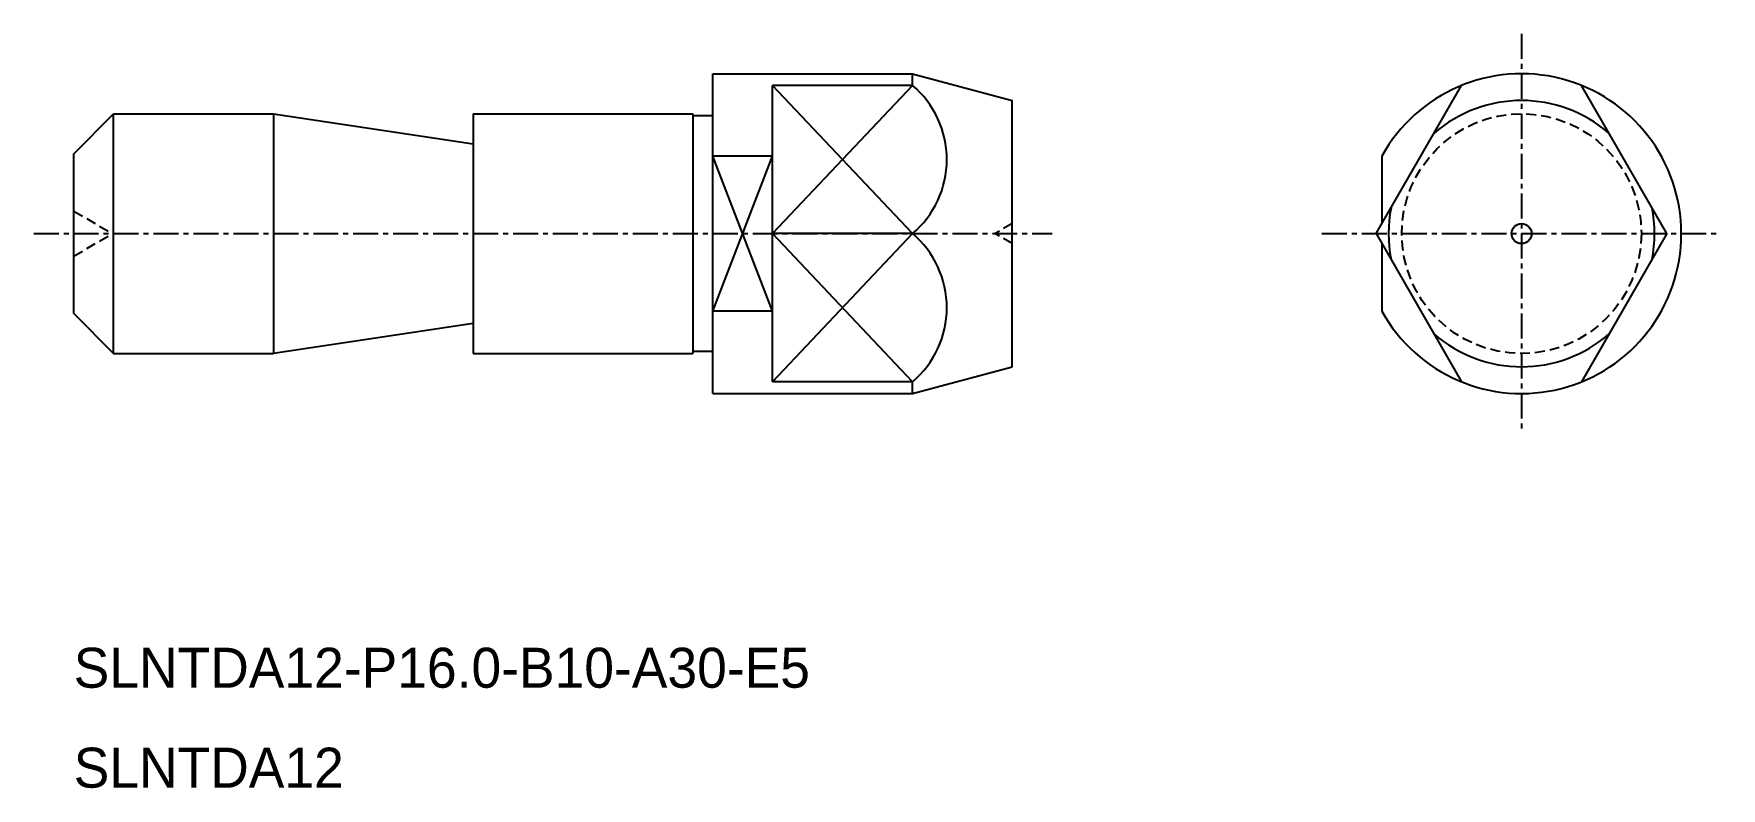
# Model space of a CAD drawing. Extents: x -2046.9 to -1962.4, y -777.4 to -739.7.
import ezdxf

# ---------------------------------------------------------------- set-up
doc = ezdxf.new("R2010")
doc.units = 0
doc.linetypes.add('CENTER', pattern=[2, 1.25, -0.25, 0.25, -0.25])
doc.linetypes.add('DASHED', pattern=[0.75, 0.5, -0.25])
doc.layers.get('0').update_dxf_attribs({"linetype": 'CONTINUOUS'})
doc.layers.add('CENTER', color=1, linetype='CENTER')

msp = doc.modelspace()

# ---------------------------------------------------------------- linework, layer by layer
at = {"color": 7, "linetype": 'CONTINUOUS'}
for p, q in [((-2012.895, -757.66), (-2012.895, -741.66)), ((-2012.895, -741.66), (-2002.895, -741.66)), ((-2002.895, -741.66), (-1997.895, -743)), ((-2002.895, -742.244), (-2002.895, -741.66)), ((-2002.895, -742.244), (-2002.895, -741.66)), ((-2009.895, -757.076), (-2009.895, -742.244)), ((-1997.895, -756.32), (-1997.895, -743)), ((-2044.895, -745.66), (-2042.895, -743.66)), ((-2042.895, -743.66), (-2034.895, -743.66)), ((-2034.895, -743.66), (-2024.895, -745.16)), ((-2034.895, -743.66), (-2034.895, -755.66)), ((-2024.895, -743.66), (-2013.895, -743.66)), ((-2024.895, -743.66), (-2024.895, -755.66)), ((-2013.895, -743.66), (-2013.895, -755.66)), ((-2012.895, -743.76), (-2013.895, -743.76)), ((-2044.895, -753.66), (-2044.895, -745.66)), ((-2009.895, -745.787), (-2012.895, -745.787)), ((-2044.895, -753.66), (-2042.895, -755.66)), ((-2009.895, -753.533), (-2012.895, -753.533)), ((-2024.895, -754.16), (-2034.895, -755.66)), ((-2042.895, -755.66), (-2034.895, -755.66)), ((-2024.895, -755.66), (-2013.895, -755.66)), ((-2012.895, -755.56), (-2013.895, -755.56)), ((-2002.895, -757.66), (-1997.895, -756.32)), ((-2002.895, -757.66), (-2002.895, -757.076)), ((-2002.895, -757.66), (-2002.895, -757.076)), ((-2012.895, -757.66), (-2002.895, -757.66))]:
    msp.add_line(p, q, dxfattribs=at)
at = {"color": 3, "linetype": 'CONTINUOUS'}
for p, q in [((-2002.895, -749.66), (-2009.895, -742.244)), ((-2002.895, -742.244), (-2009.895, -749.66)), ((-2009.895, -753.533), (-2012.895, -745.787)), ((-2012.895, -753.533), (-2009.895, -745.787)), ((-2002.895, -757.076), (-2009.895, -749.66)), ((-2002.895, -749.66), (-2009.895, -757.076))]:
    msp.add_line(p, q, dxfattribs=at)
for p, q in [((-2002.895, -742.244), (-2009.895, -742.244)), ((-2002.895, -749.66), (-2009.895, -749.66)), ((-2002.895, -757.076), (-2009.895, -757.076))]:
    msp.add_line(p, q)
at = {"color": 3, "linetype": 'DASHED'}
for p, q in [((-2044.895, -748.535), (-2042.947, -749.66)), ((-1997.895, -749.16), (-1998.761, -749.66)), ((-2044.895, -750.785), (-2042.947, -749.66)), ((-1997.895, -750.16), (-1998.761, -749.66))]:
    msp.add_line(p, q, dxfattribs=at)
msp.add_circle((-1972.395, -749.66), 6, dxfattribs=at)
for centre in [(-2006.025, -745.952), (-2006.025, -753.368)]:
    msp.add_arc(centre, 4.852, 310.16326, 49.83674)
at = {"layer": 'CENTER', "color": 1, "linetype": 'CENTER'}
for p, q in [((-1972.395, -739.66), (-1972.395, -759.66)), ((-2046.895, -749.66), (-1995.895, -749.66)), ((-1982.395, -749.66), (-1962.395, -749.66))]:
    msp.add_line(p, q, dxfattribs=at)
at = {"layer": 'CENTER', "color": 7, "linetype": 'CONTINUOUS'}
for p, q in [((-1979.677, -749.66), (-1975.395, -742.244)), ((-1965.114, -749.66), (-1969.395, -742.244)), ((-2042.895, -755.66), (-2042.895, -743.66)), ((-1979.395, -745.787), (-1979.395, -749.172)), ((-1979.677, -749.66), (-1975.395, -757.076)), ((-1979.395, -750.148), (-1979.395, -753.533)), ((-1965.114, -749.66), (-1969.395, -757.076))]:
    msp.add_line(p, q, dxfattribs=at)
msp.add_circle((-1972.395, -749.66), 0.5, dxfattribs=at)
for radius, start, end in [(8, 208.95502, 151.04498), (6.66, 48.76658, 131.23342), (6.66, 168.76658, 191.23342), (6.66, 348.76658, 11.23342), (6.66, 228.76658, 311.23342)]:
    msp.add_arc((-1972.395, -749.66), radius, start, end, dxfattribs=at)

# ---------------------------------------------------------------- texts
at = {"color": 7, "linetype": 'CONTINUOUS'}
for s, p in [('SLNTDA12-P16.0-B10-A30-E5', (-2044.895, -772.381)), ('SLNTDA12', (-2044.895, -777.381))]:
    msp.add_text(s, height=2, dxfattribs=at).set_placement(p)

doc.saveas('drawing.dxf')
